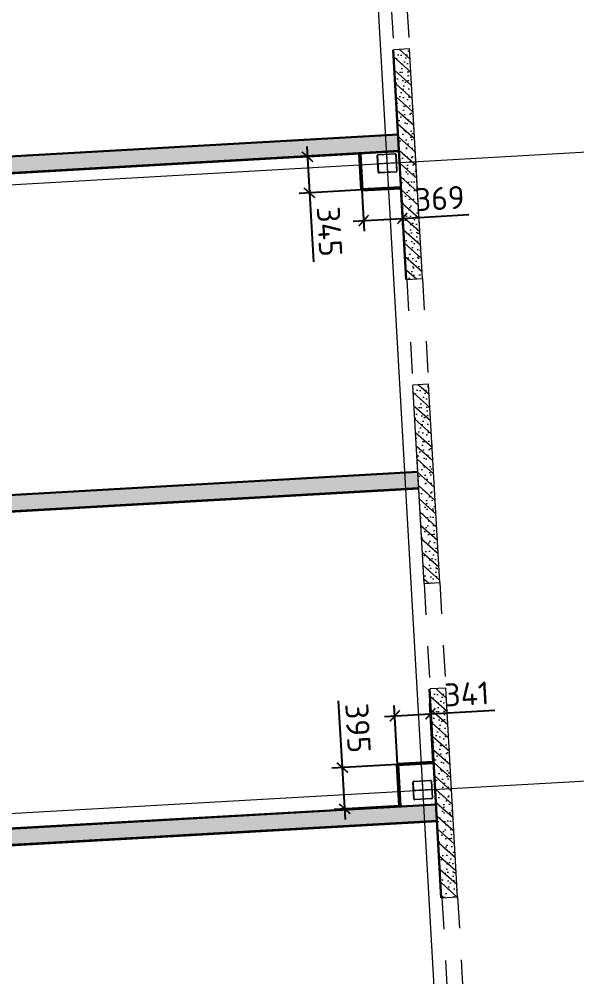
# Model space of a CAD drawing. Header units: metres. Extents: x 107714.6 to 107732.7, y 110796.8 to 110831.
# Drawn here: x 107720.49 to 107725.81, y 110815.1 to 110824.25 of the extents above; entities that cross this region are included whole.
import ezdxf

# ---------------------------------------------------------------- set-up
doc = ezdxf.new("R2010")
doc.units = ezdxf.units.M
doc.header["$PDMODE"] = 35
doc.header["$PDSIZE"] = 0.01
doc.linetypes.add('_ШТР__3__3__Скрыто', pattern=[6, 3, -3])
doc.linetypes.add('GOST2.303 5', pattern=[24, 20, -1.5, 1, -1.5])
doc.layers.add('_1-1_ Внутренние стены', color=7, linetype='Continuous')
doc.layers.add('Вспомогательные', color=6, linetype='Continuous', plot=False)
for name, color, linetype, lineweight in [('ГКЛ', 250, 'Continuous', 50), ('Оси', 7, 'Continuous', 9), ('Размерные', 45, 'Continuous', 15), ('Стены', 7, 'Continuous', 18), ('Стены разрез', 7, 'Continuous', 5)]:
    doc.layers.add(name, color=color, linetype=linetype, lineweight=lineweight)
doc.styles.add('GOST 2.304 type A', font='isocpeur.ttf')
doc.dimstyles.new('ISO-25', dxfattribs={"dimtxt": 0.22, "dimasz": 0.1, "dimexe": 0.1, "dimexo": 0, "dimgap": 0.06, "dimtad": 1, "dimdec": 0, "dimlfac": 1000, "dimtxsty": 'GOST 2.304 type A', "dimblk": 'ARCHTICK', "dimcen": 2.5, "dimdle": 0.1, "dimadec": 0, "dimazin": 0, "dimtfac": 1, "dimtdec": 0, "dimtmove": 0, "dimatfit": 3, "dimfxl": 1, "dimarcsym": 0})

# ---------------------------------------------------------------- blocks, each defined once
blk = doc.blocks.new('к4')
at = {"color": 253, "linetype": 'Continuous', "lineweight": 5, "ltscale": 150}
for p, q in [((4150607.8, 536606.2), (4150607.8, 536766.2)), ((4150612.8, 536606.2), (4150612.8, 536766.2)), ((4150617.8, 536776.2), (4150777.8, 536776.2)), ((4150617.8, 536771.2), (4150777.8, 536771.2)), ((4150782.8, 536766.2), (4150782.8, 536606.2)), ((4150787.8, 536766.2), (4150787.8, 536606.2)), ((4150777.8, 536601.2), (4150617.8, 536601.2)), ((4150777.8, 536596.2), (4150617.8, 536596.2))]:
    blk.add_line(p, q, dxfattribs=at)
at = {"color": 253, "linetype": 'GOST2.303 5', "lineweight": 5, "ltscale": 150}
for p, q in [((4150697.8, 536778.2), (4150697.8, 536594.2)), ((4150605.8, 536686.2), (4150789.8, 536686.2))]:
    blk.add_line(p, q, dxfattribs=at)
at = {"color": 253, "linetype": 'Continuous', "lineweight": 5, "ltscale": 150}
for centre, radius, start, end in [((4150617.8, 536766.2), 10, 90, 180), ((4150617.8, 536766.2), 5, 90, 180), ((4150777.8, 536766.2), 10, 0, 90), ((4150777.8, 536766.2), 5, 0, 90), ((4150617.8, 536606.2), 10, 180, 270), ((4150617.8, 536606.2), 5, 180, 270), ((4150777.8, 536606.2), 5, 270, 0), ((4150777.8, 536606.2), 10, 270, 0)]:
    blk.add_arc(centre, radius, start, end, dxfattribs=at)
at = {"layer": 'Вспомогательные', "color": 253, "lineweight": 5, "ltscale": 10}
blk.add_line((4150612.8, 536686.2), (4150782.8, 536686.2), dxfattribs=at)
blk = doc.blocks.new('_ArchTick')
at = {"color": 0, "linetype": 'ByBlock', "lineweight": 9, "const_width": 0.15}
blk.add_lwpolyline([(-0.5, -0.5), (0.5, 0.5)], dxfattribs=at)
blk = doc.blocks.new('*D81')
at = {"layer": 'Defpoints', "color": 0, "lineweight": 9, "transparency": 16777216}
for p in [(107723.7618, 110822.6184), (107724.1302, 110822.6393), (107724.1469, 110822.3455)]:
    blk.add_point(p, dxfattribs=at)
at = {"layer": 'ГКЛ', "color": 0, "lineweight": -2, "transparency": 16777216}
for p, q in [((107723.7618, 110822.6184), (107723.7841, 110822.2248)), ((107724.1302, 110822.6393), (107724.1526, 110822.2457)), ((107724.1469, 110822.3455), (107724.7839, 110822.3817)), ((107723.6786, 110822.3189), (107724.1469, 110822.3455))]:
    blk.add_line(p, q, dxfattribs=at)
at = {"layer": 'ГКЛ', "color": 0, "lineweight": -2, "transparency": 16777216, "xscale": 0.1, "yscale": 0.1, "zscale": 0.1}
for p, rotation in [((107723.7785, 110822.3246), 183.2530497448743), ((107724.1469, 110822.3455), 3.253049744874275)]:
    blk.add_blockref('_ArchTick', p, dxfattribs=dict(at, rotation=rotation))
at = {"layer": 'ГКЛ', "color": 0, "lineweight": 9, "transparency": 16777216, "insert": (107724.5056, 110822.5362), "char_height": 0.22, "attachment_point": 5, "rotation": 3.25305, "style": 'GOST 2.304 type A'}
blk.add_mtext('369', dxfattribs=at)
blk = doc.blocks.new('*D82')
at = {"layer": 'Defpoints', "color": 0, "lineweight": 9, "transparency": 16777216}
for p in [(107723.7422, 110822.9628), (107723.2603, 110822.5899), (107723.7618, 110822.6184)]:
    blk.add_point(p, dxfattribs=at)
at = {"layer": 'ГКЛ', "color": 0, "lineweight": -2, "transparency": 16777216}
for p, q in [((107723.235, 110823.0342), (107723.2603, 110822.5899)), ((107723.7422, 110822.9628), (107723.1409, 110822.9286)), ((107723.7618, 110822.6184), (107723.1604, 110822.5842)), ((107723.2603, 110822.5899), (107723.2977, 110821.9309))]:
    blk.add_line(p, q, dxfattribs=at)
at = {"layer": 'ГКЛ', "color": 0, "lineweight": -2, "transparency": 16777216, "xscale": 0.1, "yscale": 0.1, "zscale": 0.1}
for p, rotation in [((107723.2407, 110822.9343), 93.25304974487426), ((107723.2603, 110822.5899), 273.2530497448743)]:
    blk.add_blockref('_ArchTick', p, dxfattribs=dict(at, rotation=rotation))
at = {"layer": 'ГКЛ', "color": 0, "lineweight": 9, "transparency": 16777216, "insert": (107723.4516, 110822.2201), "char_height": 0.22, "attachment_point": 5, "rotation": 273.25305, "style": 'GOST 2.304 type A'}
blk.add_mtext('345', dxfattribs=at)
blk = doc.blocks.new('*D83')
at = {"layer": 'Defpoints', "color": 0, "lineweight": 9, "transparency": 16777216}
for p in [(107723.575, 110817.0959), (107724.102, 110817.1258), (107724.1244, 110816.7315)]:
    blk.add_point(p, dxfattribs=at)
at = {"layer": 'ГКЛ', "color": 0, "lineweight": -2, "transparency": 16777216}
for p, q in [((107723.575, 110817.0959), (107723.5388, 110817.7329)), ((107724.102, 110817.1258), (107723.4752, 110817.0902)), ((107723.6031, 110816.6017), (107723.575, 110817.0959)), ((107724.1244, 110816.7315), (107723.4976, 110816.6958))]:
    blk.add_line(p, q, dxfattribs=at)
at = {"layer": 'ГКЛ', "color": 0, "lineweight": -2, "transparency": 16777216, "xscale": 0.1, "yscale": 0.1, "zscale": 0.1}
for p, rotation in [((107723.575, 110817.0959), 93.25304974487426), ((107723.5974, 110816.7015), 273.2530497448743)]:
    blk.add_blockref('_ArchTick', p, dxfattribs=dict(at, rotation=rotation))
at = {"layer": 'ГКЛ', "color": 0, "lineweight": 9, "transparency": 16777216, "insert": (107723.7238, 110817.4739), "char_height": 0.22, "attachment_point": 5, "rotation": 273.25305, "style": 'GOST 2.304 type A'}
blk.add_mtext('395', dxfattribs=at)
blk = doc.blocks.new('*D84')
at = {"layer": 'Defpoints', "color": 0, "lineweight": 9, "transparency": 16777216}
for p in [(107724.416, 110817.6102), (107724.102, 110817.1258), (107724.4425, 110817.1452)]:
    blk.add_point(p, dxfattribs=at)
at = {"layer": 'ГКЛ', "color": 0, "lineweight": -2, "transparency": 16777216}
for p, q in [((107724.4425, 110817.1452), (107724.4104, 110817.71)), ((107724.102, 110817.1258), (107724.0699, 110817.6907)), ((107724.416, 110817.6102), (107725.031, 110817.6451)), ((107723.9757, 110817.5852), (107724.416, 110817.6102))]:
    blk.add_line(p, q, dxfattribs=at)
at = {"layer": 'ГКЛ', "color": 0, "lineweight": -2, "transparency": 16777216, "xscale": 0.1, "yscale": 0.1, "zscale": 0.1}
for p, rotation in [((107724.0756, 110817.5908), 183.2530497448743), ((107724.416, 110817.6102), 3.253049744874275)]:
    blk.add_blockref('_ArchTick', p, dxfattribs=dict(at, rotation=rotation))
at = {"layer": 'ГКЛ', "color": 0, "lineweight": 9, "transparency": 16777216, "insert": (107724.7638, 110817.8002), "char_height": 0.22, "attachment_point": 5, "rotation": 3.25305, "style": 'GOST 2.304 type A'}
blk.add_mtext('341', dxfattribs=at)

msp = doc.modelspace()

# ---------------------------------------------------------------- hatches: boundary and pattern name
at = {"layer": '_1-1_ Внутренние стены', "linetype": 'Continuous', "lineweight": 5}
h = msp.add_hatch(dxfattribs=at)
h.set_pattern_fill('ГАЗОБЕТОН_0004', color=253, scale=0.001, angle=-86.74695, style=0, pattern_type=2)
h.set_pattern_definition([(318.25305, (107716.0046, 110780.29829), (0.05992578, 0.06714835), []), (3.25305, (107716.06453, 110780.36544), (-0.00459642, 0.08086948), [0, -0.054, 0, -0.081]), (68.25305, (107716.131675, 110780.30551), (0.07523517, -0.03001115), [0, -0.0396, 0, -0.0684])])
h.paths.add_polyline_path([(107724.215, 110823.9663), (107724.0653, 110823.9578), (107724.1901, 110821.7613), (107724.3399, 110821.7698)])
h = msp.add_hatch(dxfattribs=at)
h.set_pattern_fill('ГАЗОБЕТОН_0004', color=253, scale=0.001, angle=-86.74695, style=0, pattern_type=2)
h.set_pattern_definition([(318.25305, (107711.60216, 110779.763945), (0.05992578, 0.06714835), []), (3.25305, (107711.66208, 110779.83109), (-0.00459642, 0.08086948), [0, -0.054, 0, -0.081]), (68.25305, (107711.72923, 110779.77117), (0.07523517, -0.03001115), [0, -0.0396, 0, -0.0684])])
h.paths.add_polyline_path([(107724.1115, 110823.1441), (107717.8466, 110822.788), (107717.8551, 110822.6382), (107724.12, 110822.9943)])
h = msp.add_hatch(dxfattribs=at)
h.set_pattern_fill('ГАЗОБЕТОН_0004', color=253, scale=0.001, angle=-86.74695, style=0, pattern_type=2)
h.set_pattern_definition([(318.25305, (107716.18676, 110777.09346), (0.05992578, 0.06714835), []), (3.25305, (107716.24668, 110777.16061), (-0.00459642, 0.08086948), [0, -0.054, 0, -0.081]), (68.25305, (107716.31383, 110777.10069), (0.07523517, -0.03001115), [0, -0.0396, 0, -0.0684])])
h.paths.add_polyline_path([(107724.3972, 110820.7614), (107724.2474, 110820.7529), (107724.3552, 110818.856), (107724.505, 110818.8645)])
h = msp.add_hatch(dxfattribs=at)
h.set_pattern_fill('ГАЗОБЕТОН_0004', color=253, scale=0.001, angle=-86.74695, style=0, pattern_type=2)
h.set_pattern_definition([(318.25305, (107711.78545, 110776.53915), (0.05992578, 0.06714835), []), (3.25305, (107711.84537, 110776.6063), (-0.00459642, 0.08086948), [0, -0.054, 0, -0.081]), (68.25305, (107711.91252, 110776.54637), (0.07523517, -0.03001115), [0, -0.0396, 0, -0.0684])])
h.paths.add_polyline_path([(107724.2948, 110819.9193), (107718.0299, 110819.5632), (107718.0384, 110819.4134), (107724.3033, 110819.7695)])
h = msp.add_hatch(dxfattribs=at)
h.set_pattern_fill('ГАЗОБЕТОН_0004', color=253, scale=0.001, angle=-86.74695, style=0, pattern_type=2)
h.set_pattern_definition([(318.25305, (107716.35189, 110774.18815), (0.05992578, 0.06714835), []), (3.25305, (107716.41181, 110774.2553), (-0.00459642, 0.08086948), [0, -0.054, 0, -0.081]), (68.25305, (107716.47896, 110774.195375), (0.07523517, -0.03001115), [0, -0.0396, 0, -0.0684])])
h.paths.add_polyline_path([(107724.5623, 110817.8561), (107724.4125, 110817.8476), (107724.526, 110815.8508), (107724.6758, 110815.8594)])
h = msp.add_hatch(dxfattribs=at)
h.set_pattern_fill('ГАЗОБЕТОН_0004', color=253, scale=0.001, angle=-86.74695, style=0, pattern_type=2)
h.set_pattern_definition([(318.25305, (107711.96607, 110773.36128), (0.05992578, 0.06714835), []), (3.25305, (107712.025995, 110773.42843), (-0.00459642, 0.08086948), [0, -0.054, 0, -0.081]), (68.25305, (107712.09314, 110773.3685), (0.07523517, -0.03001115), [0, -0.0396, 0, -0.0684])])
h.paths.add_polyline_path([(107724.4754, 110816.7414), (107718.2105, 110816.3853), (107718.219, 110816.2356), (107724.4839, 110816.5917)])

# ---------------------------------------------------------------- linework, layer by layer
at = {"linetype": '_ШТР__3__3__Скрыто', "lineweight": 5, "ltscale": 0.1}
for p, q in [((107724.0079, 110824.9661), (107724.0653, 110823.9578)), ((107724.1577, 110824.9746), (107724.215, 110823.9663)), ((107724.1901, 110821.7613), (107724.2474, 110820.7529)), ((107724.3399, 110821.7698), (107724.3972, 110820.7614)), ((107724.3552, 110818.856), (107724.4125, 110817.8476)), ((107724.505, 110818.8645), (107724.5623, 110817.8561)), ((107724.526, 110815.8508), (107724.5834, 110814.8425)), ((107724.6758, 110815.8594), (107724.7331, 110814.851))]:
    msp.add_line(p, q, dxfattribs=at)
at = {"lineweight": 5, "ltscale": 0.1}
for p, q in [((107717.891, 110822.8005), (107724.1109, 110823.1541)), ((107717.8915, 110822.7905), (107724.1115, 110823.1441)), ((107717.8581, 110822.6384), (107724.12, 110822.9943)), ((107717.8587, 110822.6284), (107724.1206, 110822.9843)), ((107718.0293, 110819.5732), (107724.2942, 110819.9293)), ((107718.0299, 110819.5632), (107724.2948, 110819.9193)), ((107718.0384, 110819.4134), (107724.3033, 110819.7695)), ((107718.039, 110819.4035), (107724.3039, 110819.7595)), ((107718.213, 110816.3955), (107724.4749, 110816.7514)), ((107718.2135, 110816.3855), (107724.4754, 110816.7414)), ((107718.219, 110816.2356), (107724.4839, 110816.5917)), ((107718.2196, 110816.2256), (107724.4845, 110816.5817))]:
    msp.add_line(p, q, dxfattribs=at)
at = {"layer": 'ГКЛ'}
for points in [[(107723.7422, 110822.9628), (107723.7618, 110822.6184)], [(107723.7618, 110822.6184), (107724.1302, 110822.6393)], [(107724.102, 110817.1258), (107724.4425, 110817.1452)], [(107724.1244, 110816.7315), (107724.102, 110817.1258)]]:
    msp.add_lwpolyline(points, dxfattribs=at)
at = {"layer": 'Оси', "linetype": 'GOST2.303 5'}
for p, q in [((107723.6013, 110829.9174), (107725.4628, 110797.1672)), ((107715.7664, 110822.4043), (107731.313, 110823.288)), ((107716.1068, 110816.414), (107731.6535, 110817.2976))]:
    msp.add_line(p, q, dxfattribs=at)
at = {"layer": 'Стены', "lineweight": 5}
for points in [[(107724.1801, 110821.7607), (107724.0553, 110823.9572)], [(107724.1901, 110821.7613), (107724.0653, 110823.9578)], [(107724.1115, 110823.1441), (107717.8466, 110822.788)], [(107724.12, 110822.9943), (107717.8581, 110822.6384)], [(107724.3552, 110818.856), (107724.2474, 110820.7529)], [(107724.3552, 110818.856), (107724.2846, 110820.099)], [(107724.3552, 110818.856), (107724.2846, 110820.099)], [(107724.2948, 110819.9193), (107718.0299, 110819.5632)], [(107724.3033, 110819.7695), (107718.0384, 110819.4134)], [(107724.5161, 110815.8503), (107724.4026, 110817.8471)], [(107724.526, 110815.8508), (107724.4125, 110817.8476)], [(107724.4754, 110816.7414), (107718.2135, 110816.3855)], [(107724.4839, 110816.5917), (107718.219, 110816.2356)]]:
    msp.add_lwpolyline(points, dxfattribs=at)
at = {"layer": 'Стены разрез', "lineweight": 5}
for p, q in [((107724.215, 110823.9663), (107724.0653, 110823.9578)), ((107724.3399, 110821.7698), (107724.215, 110823.9663)), ((107724.3084, 110822.3239), (107724.215, 110823.9663)), ((107724.3399, 110821.7698), (107724.2635, 110823.1127)), ((107724.3399, 110821.7698), (107724.2692, 110823.0128)), ((107724.3399, 110821.7698), (107724.2692, 110823.0128)), ((107724.1901, 110821.7613), (107724.3399, 110821.7698)), ((107724.3972, 110820.7614), (107724.2474, 110820.7529)), ((107724.505, 110818.8645), (107724.3972, 110820.7614)), ((107724.3552, 110818.856), (107724.505, 110818.8645)), ((107724.5623, 110817.8561), (107724.4125, 110817.8476)), ((107724.6758, 110815.8594), (107724.5623, 110817.8561)), ((107724.526, 110815.8508), (107724.6758, 110815.8594))]:
    msp.add_line(p, q, dxfattribs=at)

# ---------------------------------------------------------------- block references
at = {"layer": 'Размерные', "color": 0, "xscale": 0.0009999999999999998, "yscale": 0.0009999999999999998, "zscale": 0.0009999999999999998, "rotation": 273.2530497410625}
for p in [(106952.6451, 114936.4272), (106952.9856, 114930.4369)]:
    msp.add_blockref('к4', p, dxfattribs=at)

# ---------------------------------------------------------------- dimensions: what is measured, and where the dimension line sits
at = {"layer": 'ГКЛ', "lineweight": 9}
for base, p1, p2, angle, picture, middle in [((107723.2603, 110822.5899), (107723.7422, 110822.9628), (107723.7618, 110822.6184), 273.25305, '*D82', (107723.4516, 110822.2201)), ((107724.1469, 110822.3455), (107723.7618, 110822.6184), (107724.1302, 110822.6393), 3.25305, '*D81', (107724.5056, 110822.5362)), ((107724.416, 110817.6102), (107724.102, 110817.1258), (107724.4425, 110817.1452), 3.25305, '*D84', (107724.7638, 110817.8002)), ((107723.575, 110817.0959), (107724.1244, 110816.7315), (107724.102, 110817.1258), 273.25305, '*D83', (107723.7238, 110817.4739))]:
    dim = msp.add_linear_dim(base=base, p1=p1, p2=p2, angle=angle, dimstyle='ISO-25', dxfattribs=at)
    dim.commit()
    dim.dimension.update_dxf_attribs({"geometry": picture, "text_midpoint": middle})

doc.saveas('drawing.dxf')
